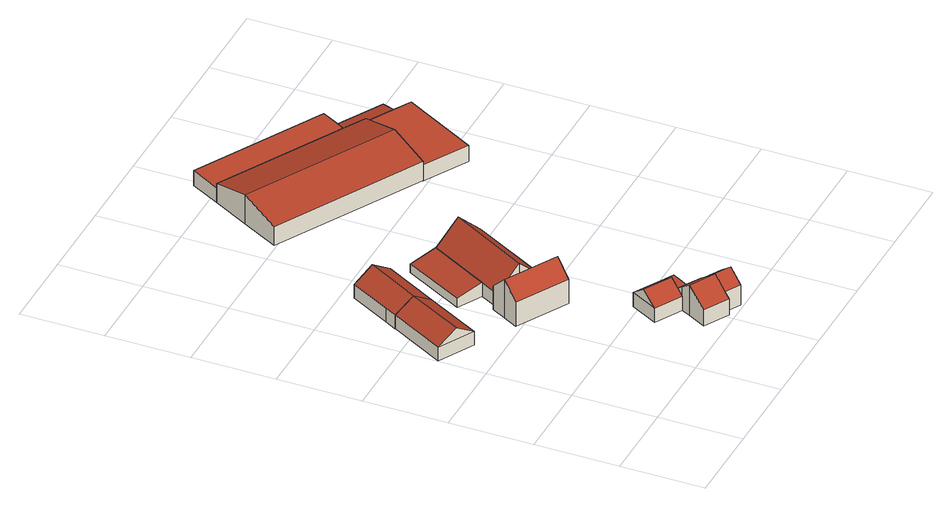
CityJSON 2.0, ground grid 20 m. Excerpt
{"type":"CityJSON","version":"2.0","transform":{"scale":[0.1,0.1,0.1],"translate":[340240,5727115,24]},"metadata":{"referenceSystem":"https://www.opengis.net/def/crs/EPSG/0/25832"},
"CityObjects":{
"building1":{"type":"Building","attributes":{"Geometrietyp2DReferenz":"3000","Gemeindeschluessel":"05170048","function":"31001_2720","roofType":"3100","measuredHeight":6.48},"address":[{"country":"Germany","locality":"Wesel","thoroughfareNumber":"135","thoroughfareName":"Obrighovener Straße"}],"geometry":[{"type":"Solid","lod":"2","boundaries":[[[[0,1,2,3]],[[4,5,1,0]],[[6,7,5,4]],[[3,2,7,6]],[[0,8,4]],[[6,9,3]],[[3,9,8,0]],[[4,8,9,6]],[[1,5,7,2]]]],"semantics":{"surfaces":[{"type":"WallSurface"},{"type":"RoofSurface"},{"type":"GroundSurface"}],"values":[[0,0,0,0,0,0,1,1,2]]}}]},
"building2":{"type":"Building","attributes":{"Geometrietyp2DReferenz":"3000","Gemeindeschluessel":"05170048","function":"31001_2720","roofType":"3100","measuredHeight":6.61},"address":[{"country":"Germany","locality":"Wesel","thoroughfareNumber":"135","thoroughfareName":"Obrighovener Straße"}],"geometry":[{"type":"Solid","lod":"2","boundaries":[[[[6,10,11,9]],[[12,13,10,6]],[[14,15,13,12]],[[16,17,15,14]],[[18,19,17,16]],[[3,20,19,18]],[[9,11,20,3]],[[14,12,6,9,16]],[[3,18,16,9]],[[10,13,15,17,19,20,11]]]],"semantics":{"surfaces":[{"type":"WallSurface"},{"type":"RoofSurface"},{"type":"GroundSurface"}],"values":[[0,0,0,0,0,0,0,1,1,2]]}}]},
"building3":{"type":"Building","attributes":{"name":"Häselskate","Geometrietyp2DReferenz":"3000","Gemeindeschluessel":"05170048","function":"31001_1210","roofType":"3100","measuredHeight":10.06},"address":[{"country":"Germany","locality":"Wesel","thoroughfareNumber":"135","thoroughfareName":"Obrighovener Straße"}],"geometry":[{"type":"Solid","lod":"2","boundaries":[[[[21,22,23,24]],[[25,26,22,21]],[[27,28,26,25]],[[29,30,28,27]],[[31,32,30,29]],[[33,34,32,31]],[[35,36,34,33]],[[24,23,36,35]],[[31,29,27,25,21,33]],[[24,35,33,21]],[[22,26,28,30,32,34,36,23]]]],"semantics":{"surfaces":[{"type":"WallSurface"},{"type":"RoofSurface"},{"type":"GroundSurface"}],"values":[[0,0,0,0,0,0,0,0,1,1,2]]}}]},
"building4":{"type":"Building","attributes":{"Gemeindeschluessel":"05170048","Geometrietyp2DReferenz":"3000","function":"31001_2463"},"address":[{"country":"Germany","locality":"Wesel","thoroughfareNumber":"137","thoroughfareName":"Obrighovener Straße"}],"children":["building4-1","building4-2"]},
"building4-1":{"type":"BuildingPart","attributes":{"roofType":"3100","measuredHeight":6.58},"parents":["building4"],"geometry":[{"type":"MultiSurface","lod":"2","boundaries":[[[37,38,39,40]],[[41,42,43,44]],[[40,39,42,41]],[[37,45,44]],[[41,46,40]],[[40,46,45,37]],[[44,45,46,41]],[[38,43,42,39]],[[47,44,43,48]],[[47,48,38,37]]],"semantics":{"surfaces":[{"type":"WallSurface"},{"type":"RoofSurface"},{"type":"GroundSurface"},{"type":"ClosureSurface"}],"values":[0,0,0,0,0,1,1,2,0,3]}}]},
"building4-2":{"type":"BuildingPart","attributes":{"roofType":"1000","measuredHeight":3.65},"parents":["building4"],"geometry":[{"type":"Solid","lod":"2","boundaries":[[[[49,50,38,37]],[[51,52,50,49]],[[47,48,52,51]],[[51,49,37,47]],[[50,52,48,38]],[[37,38,48,47]]]],"semantics":{"surfaces":[{"type":"WallSurface"},{"type":"RoofSurface"},{"type":"GroundSurface"},{"type":"ClosureSurface"}],"values":[[0,0,0,1,2,3]]}}]},
"building5":{"type":"Building","attributes":{"Gemeindeschluessel":"05170048","Geometrietyp2DReferenz":"3000","function":"31001_1010"},"address":[{"country":"Germany","locality":"Wesel","thoroughfareNumber":"137","thoroughfareName":"Obrighovener Straße"}],"children":["building5-1","building5-2"]},
"building5-1":{"type":"BuildingPart","attributes":{"roofType":"3100","measuredHeight":7.93},"parents":["building5"],"geometry":[{"type":"MultiSurface","lod":"2","boundaries":[[[53,54,55,56]],[[57,58,54,53]],[[59,60,58,57]],[[61,43,60,59]],[[62,48,43,61]],[[63,52,48,62]],[[64,65,52,63]],[[66,67,65,64]],[[57,53,56,68,59]],[[66,64,63,62,61,59,68]],[[54,58,60,43,48,52,65,67,69,55]],[[68,69,67,66]],[[56,70,71]],[[68,71,70,55,69]]],"semantics":{"surfaces":[{"type":"WallSurface"},{"type":"RoofSurface"},{"type":"GroundSurface"},{"type":"ClosureSurface"}],"values":[0,0,0,0,0,0,0,0,1,1,2,3,0,3]}}]},
"building5-2":{"type":"BuildingPart","attributes":{"roofType":"3100","measuredHeight":8},"parents":["building5"],"geometry":[{"type":"MultiSurface","lod":"2","boundaries":[[[72,73,67,66]],[[74,75,73,72]],[[76,77,75,74]],[[70,55,77,76]],[[70,76,74,78]],[[72,66,78,74]],[[69,67,73,75,77,55]],[[78,69,68,71]],[[70,71,68,69,55]],[[78,66,68]],[[68,66,67,69]]],"semantics":{"surfaces":[{"type":"WallSurface"},{"type":"RoofSurface"},{"type":"GroundSurface"},{"type":"ClosureSurface"}],"values":[0,0,0,0,1,1,2,0,3,0,3]}}]},
"building6":{"type":"Building","attributes":{"Geometrietyp2DReferenz":"3000","Gemeindeschluessel":"05170048","function":"31001_2463","roofType":"2100","measuredHeight":3.7},"address":[{"country":"Germany","locality":"Wesel","thoroughfareNumber":"135","thoroughfareName":"Obrighovener Straße"}],"geometry":[{"type":"Solid","lod":"2","boundaries":[[[[79,80,81,82]],[[83,84,80,79]],[[85,86,84,83]],[[82,81,86,85]],[[83,79,82,85]],[[80,84,86,81]]]],"semantics":{"surfaces":[{"type":"WallSurface"},{"type":"RoofSurface"},{"type":"GroundSurface"}],"values":[[0,0,0,0,1,2]]}}]},
"building7":{"type":"Building","attributes":{"Geometrietyp2DReferenz":"3000","Gemeindeschluessel":"05170048","function":"31001_2720","roofType":"3100","measuredHeight":9.08},"address":[{"country":"Germany","locality":"Wesel","thoroughfareNumber":"135","thoroughfareName":"Obrighovener Straße"}],"geometry":[{"type":"Solid","lod":"2","boundaries":[[[[87,28,88,89]],[[90,84,28,87]],[[91,80,84,90]],[[92,93,80,91]],[[94,95,93,92]],[[96,30,95,94]],[[89,88,30,96]],[[91,90,87,89,92]],[[96,94,92,89]],[[28,84,80,93,95,30,88]]]],"semantics":{"surfaces":[{"type":"WallSurface"},{"type":"RoofSurface"},{"type":"GroundSurface"}],"values":[[0,0,0,0,0,0,0,1,1,2]]}}]},
"building8":{"type":"Building","attributes":{"Geometrietyp2DReferenz":"3000","Gemeindeschluessel":"05170048","function":"31001_2728","roofType":"3100","measuredHeight":7.62},"address":[{"country":"Germany","locality":"Wesel","thoroughfareNumber":"135","thoroughfareName":"Obrighovener Straße"}],"geometry":[{"type":"Solid","lod":"2","boundaries":[[[[97,98,99,100]],[[101,102,98,97]],[[103,104,102,101]],[[105,106,104,103]],[[107,108,106,105]],[[109,110,108,107]],[[100,99,110,109]],[[105,103,101,97,107]],[[100,109,107,97]],[[98,102,104,106,108,110,99]]]],"semantics":{"surfaces":[{"type":"WallSurface"},{"type":"RoofSurface"},{"type":"GroundSurface"}],"values":[[0,0,0,0,0,0,0,1,1,2]]}}]},
"building9":{"type":"Building","attributes":{"Geometrietyp2DReferenz":"3000","Gemeindeschluessel":"05170048","function":"31001_2720","roofType":"1000","measuredHeight":3.91},"address":[{"country":"Germany","locality":"Wesel","thoroughfareNumber":"135","thoroughfareName":"Obrighovener Straße"}],"geometry":[{"type":"Solid","lod":"2","boundaries":[[[[111,112,113,114]],[[115,116,112,111]],[[117,118,116,115]],[[119,120,118,117]],[[114,113,120,119]],[[117,115,111,114,119]],[[112,116,118,120,113]]]],"semantics":{"surfaces":[{"type":"WallSurface"},{"type":"RoofSurface"},{"type":"GroundSurface"}],"values":[[0,0,0,0,0,1,2]]}}]},
"building10":{"type":"Building","attributes":{"Geometrietyp2DReferenz":"3000","Gemeindeschluessel":"05170048","function":"31001_2720","roofType":"1000","measuredHeight":4.01},"address":[{"country":"Germany","locality":"Wesel","thoroughfareNumber":"137","thoroughfareName":"Obrighovener Straße"}],"geometry":[{"type":"Solid","lod":"2","boundaries":[[[[121,122,123,124]],[[125,126,122,121]],[[127,128,126,125]],[[129,130,128,127]],[[131,132,130,129]],[[124,123,132,131]],[[129,127,125,121,124,131]],[[122,126,128,130,132,123]]]],"semantics":{"surfaces":[{"type":"WallSurface"},{"type":"RoofSurface"},{"type":"GroundSurface"}],"values":[[0,0,0,0,0,0,1,2]]}}]},
"building11":{"type":"Building","attributes":{"Geometrietyp2DReferenz":"3000","Gemeindeschluessel":"05170048","function":"31001_2720","roofType":"2100","measuredHeight":3.78},"address":[{"country":"Germany","locality":"Wesel","thoroughfareNumber":"137","thoroughfareName":"Obrighovener Straße"}],"geometry":[{"type":"Solid","lod":"2","boundaries":[[[[133,118,123,134]],[[135,116,118,133]],[[136,137,116,135]],[[138,126,137,136]],[[139,122,126,138]],[[134,123,122,139]],[[138,136,135,133,134,139]],[[118,116,137,126,122,123]]]],"semantics":{"surfaces":[{"type":"WallSurface"},{"type":"RoofSurface"},{"type":"GroundSurface"}],"values":[[0,0,0,0,0,0,1,2]]}}]}
},
"vertices":[
[86,465,39],[86,465,4],[158,597,4],[158,597,39],[1,512,39],[1,512,4],[74,644,39],[74,644,4],[44,488,69],[116,620,69],
[74,644,3],[116,620,3],[89,672,39],[89,672,3],[143,770,39],[143,770,3],[186,747,69],[186,747,3],[228,724,39],[228,724,3],[158,597,3],
[202,446,106],[202,446,5],[183,412,5],[183,412,67],[221,481,67],[221,481,5],[231,476,67],[231,476,5],[334,418,67],[334,418,5],[345,412,67],[345,412,5],[326,377,106],[326,377,5],[307,343,67],[307,343,5],
[414,174,44],[414,174,8],[349,211,8],[349,211,44],[313,145,44],[313,145,8],[378,109,8],[378,109,44],[396,142,73],[331,178,73],[390,130,44],[390,130,8],
[444,158,44],[444,158,8],[419,114,44],[419,114,8],
[402,11,50],[402,11,8],[409,24,8],[409,24,61],[342,44,50],[342,44,8],[366,87,87],[366,87,8],[378,109,68],[390,130,50],[419,114,50],[449,97,50],[449,97,8],[443,85,60],[443,85,8],[426,54,87],[426,54,8],[409,24,60],[423,50,83],
[480,64,60],[480,64,8],[463,34,88],[463,34,8],[446,3,60],[446,3,8],[426,54,88],
[335,665,41],[335,665,5],[275,698,5],[275,698,28],[256,522,41],[256,522,5],[197,554,28],[197,554,5],
[231,476,40],[282,447,5],[282,447,96],[256,522,40],[335,665,40],[387,636,96],[387,636,5],[439,607,40],[439,607,5],[334,418,40],
[301,1094,79],[301,1094,3],[252,1005,3],[252,1005,52],[350,1182,52],[350,1182,3],[655,1014,52],[655,1014,3],[700,989,52],[700,989,3],[651,900,79],[651,900,3],[602,812,52],[602,812,3],
[695,1085,41],[695,1085,2],[389,1253,2],[389,1253,41],[677,1052,41],[677,1052,2],[655,1014,41],[655,1014,2],[350,1182,41],[350,1182,2],
[700,990,43],[700,990,2],[700,989,2],[700,989,43],[770,951,43],[770,951,2],[807,931,43],[807,931,2],[708,753,43],[708,753,2],[602,812,43],[602,812,2],
[655,1014,40],[700,989,40],[677,1052,31],[791,989,31],[791,989,2],[770,951,39],[700,990,39]
]}
